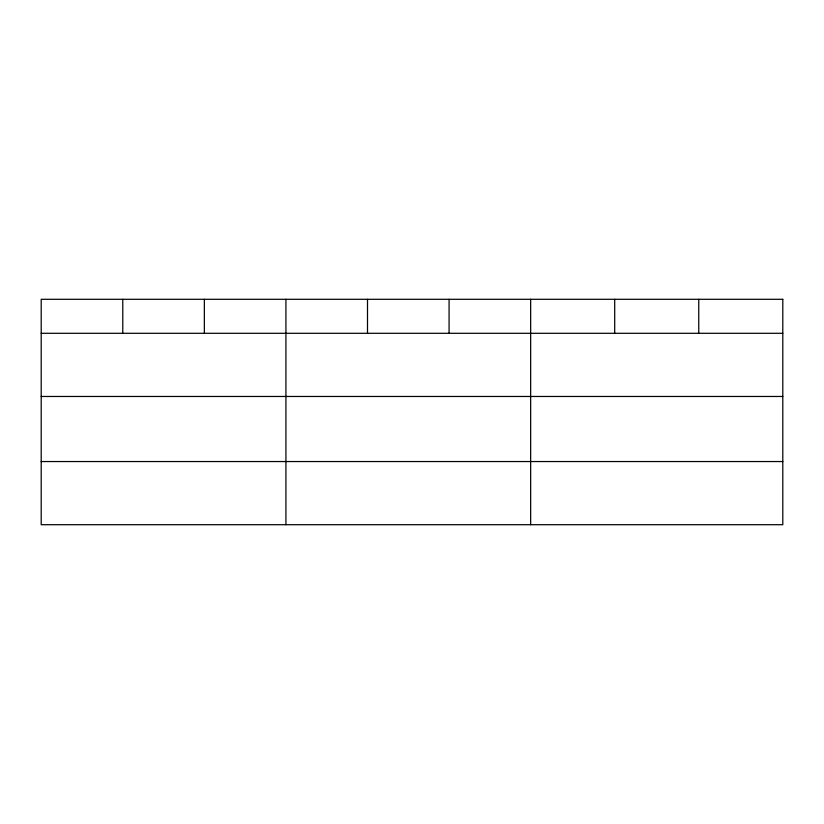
<?xml version="1.0" encoding="UTF-8"?>
<svg xmlns="http://www.w3.org/2000/svg" width="824" height="824" viewBox="0 0 824 824"><rect width="100%" height="100%" fill="white"/><g stroke="black" fill="none" stroke-linecap="round" stroke-linejoin="round"><path stroke-width="1.24" d="M41.2 333.298L782.8 333.298M41.2 396.468L782.8 396.468M41.2 461.543L782.8 461.543M698.752 299.297L698.752 333.298M614.704 299.297L614.704 333.298M530.656 299.297L530.656 524.703M449.08 299.297L449.08 333.298M367.504 299.297L367.504 333.298M285.928 299.297L285.928 524.703M204.352 299.297L204.352 333.298M122.776 299.297L122.776 333.298M782.8 299.297L41.2 299.297L41.2 524.703L782.8 524.703L782.8 299.297"/></g></svg>
